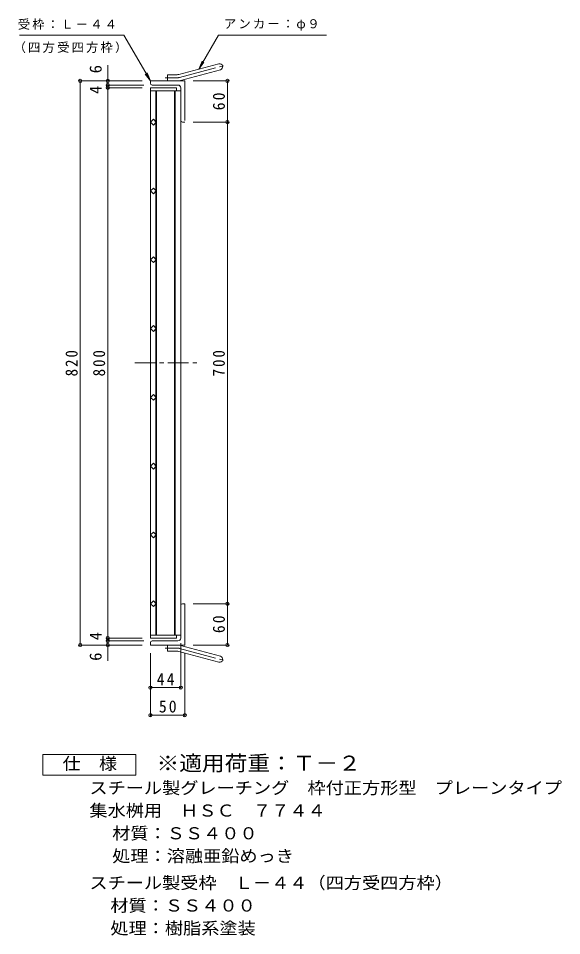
# Model space of a CAD drawing. Units: millimetres at full size, sheet at 1:6. Extents: x -857 to 1048, y -820 to 811.
# Drawn here: x 259 to 1048, y -670 to 664 of the extents above; entities that cross this region are included whole.
import ezdxf
from ezdxf.enums import TextEntityAlignment as Align

# ---------------------------------------------------------------- set-up
doc = ezdxf.new("R2010")
doc.units = ezdxf.units.MM
doc.header["$LTSCALE"] = 6
doc.header["$PDMODE"] = 32
doc.header["$PDSIZE"] = 4.8
doc.linetypes.add('CHAIN1', pattern=[8, 5, -1, 1, -1])
doc.linetypes.add('CHAIN2', pattern=[12, 9, -1, 1, -1])
for name, color, linetype, lineweight in [('A-1_ピット', 2, 'Continuous', 9), ('A-2_蓋', 3, 'Continuous', 9), ('A-4_寸法', 7, 'Continuous', 9), ('A-5_仕様文', 7, 'Continuous', 9), ('F-4_F-4ﾚｲﾔ', 2, 'Continuous', 9)]:
    doc.layers.add(name, color=color, linetype=linetype, lineweight=lineweight)
doc.layers.add('F-5_F-5ﾚｲﾔ', color=2, linetype='Continuous')
doc.styles.add('ＭＳ ゴシック', font='')
doc.styles.get('ＭＳ ゴシック').set_extended_font_data('MS Gothic')

msp = doc.modelspace()

# ---------------------------------------------------------------- linework, layer by layer
at = {"layer": 'A-1_ピット'}
for p, q in [((491.973, 582.061), (550.164, 597.653)), ((494.302, 573.368), (552.493, 588.96)), ((475.828, 572.754), (475.828, 581.754)), ((489.644, 581.754), (475.828, 581.754)), ((450.828, 569.254), (450.828, 572.754)), ((500.829, 572.754), (450.828, 572.754)), ((490.828, 566.754), (453.328, 566.754)), ((494.829, 562.754), (494.829, 515.254)), ((500.829, 572.754), (500.829, 515.254)), ((497.328, 512.754), (500.829, 512.754)), ((494.829, -237.246), (494.829, -189.746)), ((497.328, -187.246), (500.829, -187.246)), ((500.829, -187.246), (500.829, -247.246)), ((450.828, -243.746), (450.828, -247.246)), ((500.829, -247.246), (450.828, -247.246)), ((490.828, -241.246), (453.328, -241.246)), ((475.828, -247.246), (475.828, -256.246)), ((494.302, -247.859), (552.493, -263.452)), ((489.644, -256.246), (475.828, -256.246)), ((491.973, -256.553), (550.164, -272.145))]:
    msp.add_line(p, q, dxfattribs=at)
at = {"layer": 'A-1_ピット', "linetype": 'CHAIN2'}
for p, q in [((493.138, 577.714), (558.304, 595.175)), ((489.644, 577.254), (472.024, 577.254)), ((489.644, -251.746), (472.024, -251.746)), ((493.138, -252.206), (558.304, -269.667))]:
    msp.add_line(p, q, dxfattribs=at)
at = {"layer": 'A-1_ピット'}
for centre, radius, start, end in [((551.329, 593.306), 4.5, 285.00014, 104.99991), ((489.644, 590.754), 9, 270, 285.00002), ((489.644, 590.754), 18, 270, 285), ((453.328, 569.254), 2.5, 180, 270), ((490.828, 562.754), 4, 0, 90), ((497.328, 515.254), 2.5, 180, 270), ((497.328, -189.746), 2.5, 90, 180), ((490.828, -237.246), 4, 270, 0), ((453.328, -243.746), 2.5, 90, 180), ((489.644, -265.246), 18, 75, 90), ((489.644, -265.246), 9, 74.99998, 90), ((551.329, -267.798), 4.5, 255.00009, 74.99986)]:
    msp.add_arc(centre, radius, start, end, dxfattribs=at)
at = {"layer": 'A-1_ピット', "linetype": 'CHAIN2'}
for centre, start, end in [((489.644, 590.754), 270, 284.99995), ((489.644, -265.246), 75.00005, 90)]:
    msp.add_arc(centre, 13.5, start, end, dxfattribs=at)
at = {"layer": 'A-2_蓋'}
for p, q in [((450.828, 562.754), (488.828, 562.754)), ((450.828, 562.754), (450.828, -237.246)), ((488.828, 562.754), (488.828, 558.254)), ((450.828, 558.254), (494.829, 558.254)), ((458.828, 558.254), (458.828, 513.239)), ((459.828, 558.254), (459.828, -232.746)), ((485.828, 558.254), (485.828, -232.746)), ((486.828, 558.254), (486.828, -232.746)), ((494.829, 558.254), (494.829, -232.746)), ((458.828, 512.269), (458.828, 413.239)), ((458.828, 412.269), (458.828, 313.24)), ((458.828, 312.269), (458.828, 213.24)), ((458.828, 212.269), (458.828, 113.239)), ((458.828, 112.269), (458.828, 13.239)), ((458.828, -86.761), (458.828, 12.269)), ((458.828, -186.761), (458.828, -87.731)), ((458.828, -232.746), (458.828, -187.731)), ((450.828, -232.746), (494.829, -232.746)), ((450.828, -237.246), (488.828, -237.246)), ((488.828, -237.246), (488.828, -232.746))]:
    msp.add_line(p, q, dxfattribs=at)
at = {"layer": 'A-2_蓋', "linetype": 'CHAIN1'}
msp.add_line((428.265, 162.754), (518.392, 162.754), dxfattribs=at)
at = {"layer": 'A-2_蓋'}
for points in [[(459.314, 512.754), (455.071, 508.511), (450.828, 512.754), (455.071, 516.997)], [(459.314, 412.754), (455.071, 408.512), (450.828, 412.754), (455.071, 416.997)], [(459.314, 312.754), (455.071, 308.512), (450.828, 312.754), (455.071, 316.997)], [(459.314, 212.754), (455.071, 208.512), (450.828, 212.754), (455.071, 216.997)], [(459.314, 112.754), (455.071, 108.511), (450.828, 112.754), (455.071, 116.997)], [(459.314, 12.754), (455.071, 8.512), (450.828, 12.754), (455.071, 16.997)], [(459.314, -87.246), (455.071, -83.003), (450.828, -87.246), (455.071, -91.489)], [(459.314, -187.246), (455.071, -183.003), (450.828, -187.246), (455.071, -191.489)]]:
    msp.add_lwpolyline(points, close=True, dxfattribs=at)
at = {"layer": 'A-4_寸法'}
for p, q in [((388.828, 572.754), (388.828, 595.754)), ((347.028, 572.754), (438.828, 572.754)), ((348.828, 572.754), (348.828, -247.246)), ((387.028, 566.754), (441.328, 566.754)), ((387.028, 562.754), (438.828, 562.754)), ((388.828, 572.754), (388.828, 566.754)), ((388.828, 566.754), (388.828, 562.754)), ((388.828, 562.754), (388.828, -237.246)), ((564.629, 572.754), (512.829, 572.754)), ((562.829, 572.754), (562.829, 512.754)), ((564.629, 512.754), (512.829, 512.754)), ((562.829, 512.754), (562.829, -187.246)), ((564.629, -187.246), (512.829, -187.246)), ((562.829, -187.246), (562.829, -247.246)), ((387.028, -237.246), (438.828, -237.246)), ((388.828, -237.246), (388.828, -241.246)), ((347.028, -247.246), (438.828, -247.246)), ((387.028, -241.246), (441.328, -241.246)), ((388.828, -241.246), (388.828, -247.246)), ((388.828, -247.246), (388.828, -270.246)), ((494.829, -311.046), (494.829, -244.746)), ((564.629, -247.246), (512.829, -247.246)), ((450.828, -351.046), (450.828, -259.246)), ((500.829, -351.046), (500.829, -259.246)), ((450.828, -309.246), (494.829, -309.246)), ((450.828, -349.246), (500.829, -349.246))]:
    msp.add_line(p, q, dxfattribs=at)
for p in [(348.828, 572.754), (388.828, 572.754), (562.829, 572.754), (388.828, 566.754), (388.828, 562.754), (562.829, 512.754), (562.829, -187.246), (388.828, -237.246), (388.828, -241.246), (348.828, -247.246), (388.828, -247.246), (562.829, -247.246), (450.828, -309.246), (494.829, -309.246), (450.828, -349.246), (500.829, -349.246)]:
    msp.add_point(p, dxfattribs=at)
at = {"layer": 'A-5_仕様文'}
for p, q in [((260.396, 639.428), (412.334, 639.428)), ((450.828, 572.754), (412.334, 639.428)), ((521.068, 589.857), (549.688, 639.428)), ((549.688, 639.428), (706.814, 639.428)), ((521.068, 589.857), (525.852, 601.405)), ((521.068, 589.857), (528.678, 599.774)), ((450.828, 572.754), (443.219, 582.671)), ((450.828, 572.754), (446.045, 584.303))]:
    msp.add_line(p, q, dxfattribs=at)
at = {"layer": 'F-4_F-4ﾚｲﾔ'}
msp.add_lwpolyline([(294.685, -436.645), (294.685, -406.644), (429.685, -406.644), (429.685, -436.645)], close=True, dxfattribs=at)

# ---------------------------------------------------------------- texts
at = {"layer": 'A-4_寸法', "color": 2, "style": 'ＭＳ ゴシック'}
for s, p in [('6', (385.228, 583.754)), ('4', (385.228, 553.754)), ('4', (385.228, -240.246)), ('6', (385.228, -270.246))]:
    msp.add_text(s, height=17.6, rotation=90, dxfattribs=at).set_placement(p, align=Align.BOTTOM_LEFT)
at = {"layer": 'A-4_寸法', "color": 2, "char_height": 17.6, "attachment_point": 7, "rotation": 90, "style": 'ＭＳ ゴシック'}
for s, insert in [('\\T1.27;\\W0.95;60', (559.229, 530.004)), ('\\T1.27;\\W0.9;820', (345.228, 143.254)), ('\\T1.27;\\W0.9;800', (385.228, 143.254)), ('\\T1.27;\\W0.9;700', (559.229, 143.254)), ('\\T1.27;\\W0.95;60', (559.229, -229.996))]:
    msp.add_mtext(s, dxfattribs=dict(at, insert=insert))
at = {"layer": 'A-4_寸法', "color": 2, "char_height": 17.6, "attachment_point": 7, "style": 'ＭＳ ゴシック'}
for s, insert in [('\\T1.27;\\W0.95;44', (460.078, -305.646)), ('\\T1.27;\\W0.95;50', (463.078, -345.646))]:
    msp.add_mtext(s, dxfattribs=dict(at, insert=insert))
at = {"layer": 'A-5_仕様文', "char_height": 13.2, "attachment_point": 7, "style": 'ＭＳ ゴシック'}
for s, insert in [('\\T1.17;受枠：Ｌ－４４', (258.007, 647.005)), ('\\T1.17;アンカー：φ９', (557.524, 645.564)), ('\\T1.17;（四方受四方枠）', (251.902, 613.182))]:
    msp.add_mtext(s, dxfattribs=dict(at, insert=insert))
at = {"layer": 'F-4_F-4ﾚｲﾔ', "style": 'ＭＳ ゴシック', "width": 1.1}
for s, p in [('仕\u3000様', (323.185, -433.644)), ('スチール製グレーチング\u3000枠付正方形型\u3000プレーンタイプ', (362.185, -468.997)), ('集水桝用\u3000ＨＳＣ\u3000７７４４', (362.185, -501.997)), ('材質：ＳＳ４００', (395.312, -534.996)), ('処理：溶融亜鉛めっき', (395.312, -567.996)), ('スチール製受枠\u3000Ｌ－４４（四方受四方枠）', (362.185, -606.997)), ('材質：ＳＳ４００', (392.613, -639.997)), ('処理：樹脂系塗装', (392.613, -672.996))]:
    msp.add_text(s, height=17.6, dxfattribs=at).set_placement(p, align=Align.BOTTOM_LEFT)
at = {"layer": 'F-5_F-5ﾚｲﾔ', "color": 3, "style": 'ＭＳ ゴシック', "width": 1.1}
msp.add_text('※適用荷重：Ｔ－２', height=21.99, dxfattribs=at).set_placement((459.685, -436.645), align=Align.BOTTOM_LEFT)

doc.saveas('drawing.dxf')
